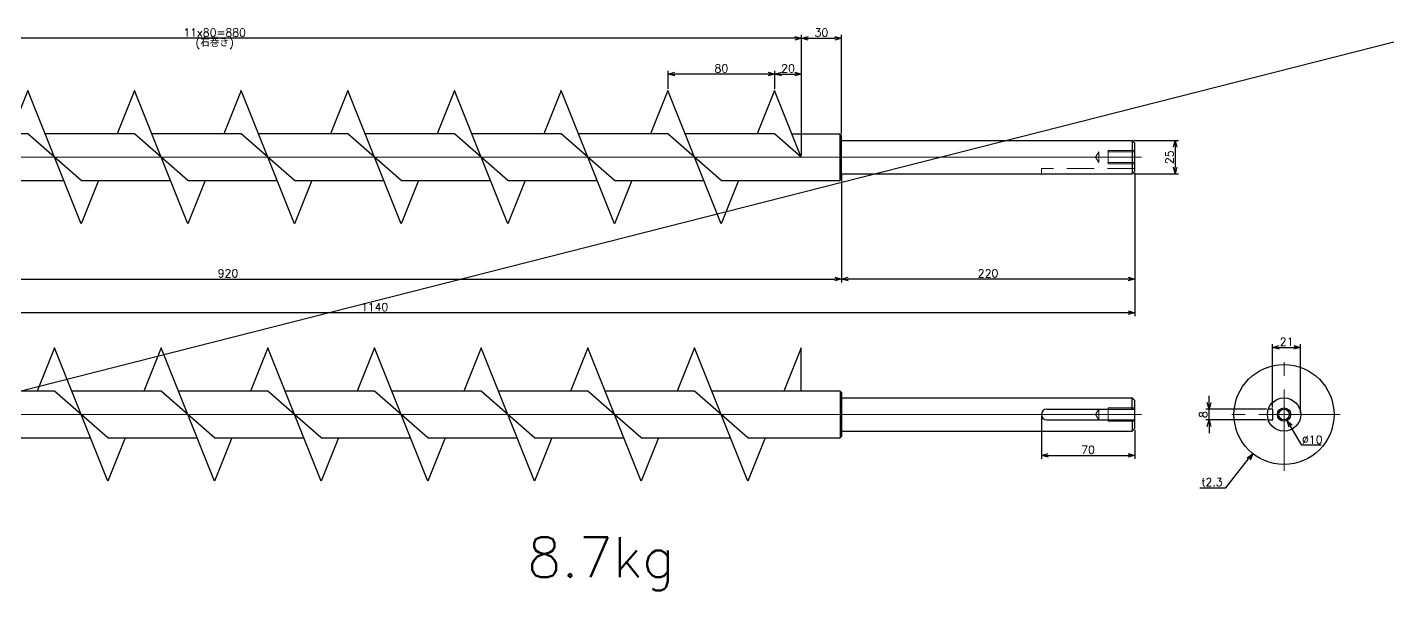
# Model space of a CAD drawing. Header units: millimetres. Extents: x 0 to 49006, y -7876 to 6995.
# Drawn here: x 13602 to 14626, y -5528 to -5105 of the extents above; entities that cross this region are included whole.
import ezdxf

# ---------------------------------------------------------------- set-up
doc = ezdxf.new("R2010")
doc.units = ezdxf.units.MM
doc.header["$LTSCALE"] = 3.2
doc.header["$PDMODE"] = 99
doc.header["$PDSIZE"] = 1
doc.linetypes.add('CENTER2', pattern=[28.575, 19.05, -3.175, 3.175, -3.175])
doc.linetypes.add('HIDDEN', pattern=[9.525, 6.35, -3.175])
for name, color, linetype, lineweight in [('04_HIDDEN', 2, 'HIDDEN', 13), ('05_CENTER', 4, 'CENTER2', 13), ('08_DIM', 3, 'Continuous', 13)]:
    doc.layers.add(name, color=color, linetype=linetype, lineweight=lineweight)
doc.layers.add('10_DRAFT', color=8, linetype='Continuous', lineweight=0, plot=False)
doc.styles.add('KSS_TXT', font='txt.shx', dxfattribs={"bigfont": 'extfont2.shx'})
doc.dimstyles.new('KSS_DIM', dxfattribs={"dimscale": 12, "dimtxt": 3, "dimasz": 2.5, "dimexe": 1.25, "dimexo": 0.625, "dimtad": 1, "dimdsep": 46, "dimtxsty": 'KSS_TXT', "dimblk": 'OPEN30', "dimcen": 0, "dimazin": 2, "dimtfac": 0.75, "dimtmove": 0, "dimatfit": 3, "dimldrblk": 'OPEN30', "dimfxl": 1.25, "dimtolj": 1, "dimarcsym": 0})
doc.dimstyles.new('KSS_DIM$3', dxfattribs={"dimscale": 12, "dimtxt": 3, "dimasz": 2.5, "dimexe": 1.25, "dimexo": 0.625, "dimtad": 1, "dimtih": 1, "dimtoh": 1, "dimdsep": 46, "dimtxsty": 'KSS_TXT', "dimblk": 'OPEN30', "dimcen": 0, "dimazin": 2, "dimtfac": 0.75, "dimtofl": 0, "dimtmove": 0, "dimatfit": 3, "dimldrblk": 'OPEN30', "dimfxl": 1.25, "dimtolj": 1, "dimarcsym": 0})

# ---------------------------------------------------------------- blocks, each defined once
blk = doc.blocks.new('_Open30')
at = {"color": 0, "linetype": 'ByBlock', "lineweight": -2}
for p, q in [((-1, 0.27), (0, 0)), ((0, 0), (-1, -0.27)), ((0, 0), (-1, 0))]:
    blk.add_line(p, q, dxfattribs=at)
blk = doc.blocks.new('*D599')
at = {"layer": '08_DIM', "color": 0, "lineweight": -2, "transparency": 16777216}
for p, q in [((14431.4, -5190.3), (14465, -5190.3)), ((14462.5, -5195.3), (14462.5, -5210.3)), ((14431.4, -5215.3), (14465, -5215.3))]:
    blk.add_line(p, q, dxfattribs=at)
at = {"layer": 'Defpoints', "color": 0, "transparency": 16777216}
for p in [(14430.2, -5190.3), (14430.2, -5215.3), (14462.5, -5215.3)]:
    blk.add_point(p, dxfattribs=at)
at = {"layer": '08_DIM', "color": 0, "lineweight": -2, "transparency": 16777216, "xscale": 5, "yscale": 5, "zscale": 5}
for p, rotation in [((14462.5, -5190.3), 90), ((14462.5, -5215.3), 270)]:
    blk.add_blockref('_Open30', p, dxfattribs=dict(at, rotation=rotation))
at = {"layer": '08_DIM', "color": 0, "transparency": 16777216, "insert": (14458.3, -5202.8), "char_height": 6, "attachment_point": 5, "rotation": 90, "style": 'KSS_TXT'}
blk.add_mtext('\\A1;25', dxfattribs=at)
blk = doc.blocks.new('*D600')
at = {"layer": '08_DIM', "color": 0, "lineweight": -2, "transparency": 16777216}
for p, q in [((14432.2, -5214.5), (14432.2, -5296.6)), ((14212.2, -5215.5), (14212.2, -5296.6)), ((14427.2, -5294.1), (14217.2, -5294.1))]:
    blk.add_line(p, q, dxfattribs=at)
at = {"layer": 'Defpoints', "color": 0, "transparency": 16777216}
for p in [(14212.2, -5214.3), (14432.2, -5213.3), (14212.2, -5294.1)]:
    blk.add_point(p, dxfattribs=at)
at = {"layer": '08_DIM', "color": 0, "lineweight": -2, "transparency": 16777216, "xscale": 5, "yscale": 5, "zscale": 5, "rotation": 180}
blk.add_blockref('_Open30', (14212.2, -5294.1), dxfattribs=at)
at = {"layer": '08_DIM', "color": 0, "lineweight": -2, "transparency": 16777216, "xscale": 5, "yscale": 5, "zscale": 5}
blk.add_blockref('_Open30', (14432.2, -5294.1), dxfattribs=at)
at = {"layer": '08_DIM', "color": 0, "transparency": 16777216, "insert": (14322.2, -5289.8), "char_height": 6, "attachment_point": 5, "style": 'KSS_TXT'}
blk.add_mtext('\\A1;220', dxfattribs=at)
blk = doc.blocks.new('*D601')
at = {"layer": '08_DIM', "color": 0, "lineweight": -2, "transparency": 16777216}
for p, q in [((14432.2, -5214.5), (14432.2, -5321.8)), ((13292.2, -5219.5), (13292.2, -5321.8)), ((14427.2, -5319.3), (13297.2, -5319.3))]:
    blk.add_line(p, q, dxfattribs=at)
at = {"layer": 'Defpoints', "color": 0, "transparency": 16777216}
for p in [(14432.2, -5213.3), (13292.2, -5218.3), (13292.2, -5319.3)]:
    blk.add_point(p, dxfattribs=at)
at = {"layer": '08_DIM', "color": 0, "lineweight": -2, "transparency": 16777216, "xscale": 5, "yscale": 5, "zscale": 5, "rotation": 180}
blk.add_blockref('_Open30', (13292.2, -5319.3), dxfattribs=at)
at = {"layer": '08_DIM', "color": 0, "lineweight": -2, "transparency": 16777216, "xscale": 5, "yscale": 5, "zscale": 5}
blk.add_blockref('_Open30', (14432.2, -5319.3), dxfattribs=at)
at = {"layer": '08_DIM', "color": 0, "transparency": 16777216, "insert": (13862.2, -5315.1), "char_height": 6, "attachment_point": 5, "style": 'KSS_TXT'}
blk.add_mtext('\\A1;1140', dxfattribs=at)
blk = doc.blocks.new('*D603')
at = {"layer": '08_DIM', "color": 0, "lineweight": -2, "transparency": 16777216}
for p, q in [((14487.9, -5386.7), (14487.9, -5381.7)), ((14531, -5391.7), (14485.4, -5391.7)), ((14487.9, -5399.7), (14487.9, -5391.7)), ((14531, -5399.7), (14485.4, -5399.7)), ((14487.9, -5404.7), (14487.9, -5409.7))]:
    blk.add_line(p, q, dxfattribs=at)
at = {"layer": 'Defpoints', "color": 0, "transparency": 16777216}
for p in [(14487.9, -5391.7), (14532.3, -5391.7), (14532.3, -5399.7)]:
    blk.add_point(p, dxfattribs=at)
at = {"layer": '08_DIM', "color": 0, "lineweight": -2, "transparency": 16777216, "xscale": 5, "yscale": 5, "zscale": 5}
for p, rotation in [((14487.9, -5391.7), 270), ((14487.9, -5399.7), 90)]:
    blk.add_blockref('_Open30', p, dxfattribs=dict(at, rotation=rotation))
at = {"layer": '08_DIM', "color": 0, "transparency": 16777216, "insert": (14483.6, -5395.7), "char_height": 6, "attachment_point": 5, "rotation": 90, "style": 'KSS_TXT'}
blk.add_mtext('\\A1;8', dxfattribs=at)
blk = doc.blocks.new('*D604')
at = {"layer": '08_DIM', "color": 0, "lineweight": -2, "transparency": 16777216}
for p, q in [((14535.6, -5390.4), (14535.6, -5342.8)), ((14540.6, -5345.3), (14551.6, -5345.3)), ((14556.6, -5394.4), (14556.6, -5342.8))]:
    blk.add_line(p, q, dxfattribs=at)
at = {"layer": 'Defpoints', "color": 0, "transparency": 16777216}
for p in [(14556.6, -5345.3), (14535.6, -5391.7), (14556.6, -5395.7)]:
    blk.add_point(p, dxfattribs=at)
at = {"layer": '08_DIM', "color": 0, "lineweight": -2, "transparency": 16777216, "xscale": 5, "yscale": 5, "zscale": 5, "rotation": 180}
blk.add_blockref('_Open30', (14535.6, -5345.3), dxfattribs=at)
at = {"layer": '08_DIM', "color": 0, "lineweight": -2, "transparency": 16777216, "xscale": 5, "yscale": 5, "zscale": 5}
blk.add_blockref('_Open30', (14556.6, -5345.3), dxfattribs=at)
at = {"layer": '08_DIM', "color": 0, "transparency": 16777216, "insert": (14546.1, -5341.1), "char_height": 6, "attachment_point": 5, "style": 'KSS_TXT'}
blk.add_mtext('\\A1;21', dxfattribs=at)
blk = doc.blocks.new('*D605')
at = {"layer": '08_DIM', "color": 0, "lineweight": -2, "transparency": 16777216}
for p, q in [((14557.4, -5418.7), (14549.1, -5404.3)), ((14571.9, -5418.7), (14557.4, -5418.7))]:
    blk.add_line(p, q, dxfattribs=at)
at = {"layer": 'Defpoints', "color": 0, "transparency": 16777216}
for p in [(14541.6, -5391.3), (14546.6, -5400)]:
    blk.add_point(p, dxfattribs=at)
at = {"layer": '08_DIM', "color": 0, "lineweight": -2, "transparency": 16777216, "xscale": 5, "yscale": 5, "zscale": 5, "rotation": 119.9691519279004}
blk.add_blockref('_Open30', (14546.6, -5400), dxfattribs=at)
at = {"layer": '08_DIM', "color": 0, "transparency": 16777216, "insert": (14565.3, -5414.5), "char_height": 6, "attachment_point": 5, "style": 'KSS_TXT'}
blk.add_mtext('\\A1;%%C10', dxfattribs=at)
blk = doc.blocks.new('*D606')
at = {"layer": '08_DIM', "color": 0, "lineweight": -2, "transparency": 16777216}
for p, q in [((13292.2, -5219.5), (13292.2, -5296.6)), ((14212.2, -5220.5), (14212.2, -5296.6)), ((13297.2, -5294.1), (14207.2, -5294.1))]:
    blk.add_line(p, q, dxfattribs=at)
at = {"layer": 'Defpoints', "color": 0, "transparency": 16777216}
for p in [(13292.2, -5218.3), (14212.2, -5219.3), (14212.2, -5294.1)]:
    blk.add_point(p, dxfattribs=at)
at = {"layer": '08_DIM', "color": 0, "lineweight": -2, "transparency": 16777216, "xscale": 5, "yscale": 5, "zscale": 5, "rotation": 180}
blk.add_blockref('_Open30', (13292.2, -5294.1), dxfattribs=at)
at = {"layer": '08_DIM', "color": 0, "lineweight": -2, "transparency": 16777216, "xscale": 5, "yscale": 5, "zscale": 5}
blk.add_blockref('_Open30', (14212.2, -5294.1), dxfattribs=at)
at = {"layer": '08_DIM', "color": 0, "transparency": 16777216, "insert": (13752.2, -5289.8), "char_height": 6, "attachment_point": 5, "style": 'KSS_TXT'}
blk.add_mtext('\\A1;920', dxfattribs=at)
blk = doc.blocks.new('*D607')
at = {"layer": '08_DIM', "color": 0, "lineweight": -2, "transparency": 16777216}
for p, q in [((14182.2, -5201.5), (14182.2, -5111.1)), ((14212.2, -5185), (14212.2, -5111.1)), ((14187.2, -5113.6), (14207.2, -5113.6))]:
    blk.add_line(p, q, dxfattribs=at)
at = {"layer": 'Defpoints', "color": 0, "transparency": 16777216}
for p in [(14212.2, -5113.6), (14212.2, -5186.3), (14182.2, -5202.8)]:
    blk.add_point(p, dxfattribs=at)
at = {"layer": '08_DIM', "color": 0, "lineweight": -2, "transparency": 16777216, "xscale": 5, "yscale": 5, "zscale": 5, "rotation": 180}
blk.add_blockref('_Open30', (14182.2, -5113.6), dxfattribs=at)
at = {"layer": '08_DIM', "color": 0, "lineweight": -2, "transparency": 16777216, "xscale": 5, "yscale": 5, "zscale": 5}
blk.add_blockref('_Open30', (14212.2, -5113.6), dxfattribs=at)
at = {"layer": '08_DIM', "color": 0, "transparency": 16777216, "insert": (14197.2, -5109.3), "char_height": 6, "attachment_point": 5, "style": 'KSS_TXT'}
blk.add_mtext('\\A1;30', dxfattribs=at)
blk = doc.blocks.new('*D608')
at = {"layer": '08_DIM', "color": 0, "lineweight": -2, "transparency": 16777216}
for p, q in [((13302.2, -5201.5), (13302.2, -5111.1)), ((14182.2, -5201.5), (14182.2, -5111.1)), ((14177.2, -5113.6), (13307.2, -5113.6))]:
    blk.add_line(p, q, dxfattribs=at)
at = {"layer": 'Defpoints', "color": 0, "transparency": 16777216}
for p in [(13302.2, -5113.6), (13302.2, -5202.8), (14182.2, -5202.8)]:
    blk.add_point(p, dxfattribs=at)
at = {"layer": '08_DIM', "color": 0, "lineweight": -2, "transparency": 16777216, "xscale": 5, "yscale": 5, "zscale": 5, "rotation": 180}
blk.add_blockref('_Open30', (13302.2, -5113.6), dxfattribs=at)
at = {"layer": '08_DIM', "color": 0, "lineweight": -2, "transparency": 16777216, "xscale": 5, "yscale": 5, "zscale": 5}
blk.add_blockref('_Open30', (14182.2, -5113.6), dxfattribs=at)
at = {"layer": '08_DIM', "color": 0, "transparency": 16777216, "char_height": 6, "attachment_point": 5, "style": 'KSS_TXT'}
for s, insert in [('\\A1;11x80=880', (13742.2, -5109.3)), ('\\A1;(右巻き)', (13742.2, -5117.8))]:
    blk.add_mtext(s, dxfattribs=dict(at, insert=insert))
blk = doc.blocks.new('*D609')
at = {"layer": '08_DIM', "color": 0, "lineweight": -2, "transparency": 16777216}
for p, q in [((14082.2, -5151.5), (14082.2, -5137.9)), ((14157.2, -5140.4), (14087.2, -5140.4)), ((14162.2, -5151.5), (14162.2, -5137.9))]:
    blk.add_line(p, q, dxfattribs=at)
at = {"layer": 'Defpoints', "color": 0, "transparency": 16777216}
for p in [(14082.2, -5140.4), (14082.2, -5152.8), (14162.2, -5152.8)]:
    blk.add_point(p, dxfattribs=at)
at = {"layer": '08_DIM', "color": 0, "lineweight": -2, "transparency": 16777216, "xscale": 5, "yscale": 5, "zscale": 5, "rotation": 180}
blk.add_blockref('_Open30', (14082.2, -5140.4), dxfattribs=at)
at = {"layer": '08_DIM', "color": 0, "lineweight": -2, "transparency": 16777216, "xscale": 5, "yscale": 5, "zscale": 5}
blk.add_blockref('_Open30', (14162.2, -5140.4), dxfattribs=at)
at = {"layer": '08_DIM', "color": 0, "transparency": 16777216, "insert": (14122.2, -5136.2), "char_height": 6, "attachment_point": 5, "style": 'KSS_TXT'}
blk.add_mtext('\\A1;80', dxfattribs=at)
blk = doc.blocks.new('*D743')
at = {"layer": '08_DIM', "color": 0, "lineweight": -2, "transparency": 16777216}
for p, q in [((14162.2, -5151.5), (14162.2, -5137.9)), ((14167.2, -5140.4), (14177.2, -5140.4)), ((14182.2, -5201.5), (14182.2, -5137.9))]:
    blk.add_line(p, q, dxfattribs=at)
at = {"layer": 'Defpoints', "color": 0, "transparency": 16777216}
for p in [(14182.2, -5140.4), (14162.2, -5152.8), (14182.2, -5202.8)]:
    blk.add_point(p, dxfattribs=at)
at = {"layer": '08_DIM', "color": 0, "lineweight": -2, "transparency": 16777216, "xscale": 5, "yscale": 5, "zscale": 5, "rotation": 180}
blk.add_blockref('_Open30', (14162.2, -5140.4), dxfattribs=at)
at = {"layer": '08_DIM', "color": 0, "lineweight": -2, "transparency": 16777216, "xscale": 5, "yscale": 5, "zscale": 5}
blk.add_blockref('_Open30', (14182.2, -5140.4), dxfattribs=at)
at = {"layer": '08_DIM', "color": 0, "transparency": 16777216, "insert": (14172.2, -5136.2), "char_height": 6, "attachment_point": 5, "style": 'KSS_TXT'}
blk.add_mtext('\\A1;20', dxfattribs=at)
blk = doc.blocks.new('*D745')
at = {"layer": '08_DIM', "color": 0, "lineweight": -2, "transparency": 16777216}
for p, q in [((14362.2, -5396.9), (14362.2, -5428.8)), ((14432.2, -5407.4), (14432.2, -5428.8)), ((14367.2, -5426.3), (14427.2, -5426.3))]:
    blk.add_line(p, q, dxfattribs=at)
at = {"layer": 'Defpoints', "color": 0, "transparency": 16777216}
for p in [(14362.2, -5395.7), (14432.2, -5406.2), (14432.2, -5426.3)]:
    blk.add_point(p, dxfattribs=at)
at = {"layer": '08_DIM', "color": 0, "lineweight": -2, "transparency": 16777216, "xscale": 5, "yscale": 5, "zscale": 5, "rotation": 180}
blk.add_blockref('_Open30', (14362.2, -5426.3), dxfattribs=at)
at = {"layer": '08_DIM', "color": 0, "lineweight": -2, "transparency": 16777216, "xscale": 5, "yscale": 5, "zscale": 5}
blk.add_blockref('_Open30', (14432.2, -5426.3), dxfattribs=at)
at = {"layer": '08_DIM', "color": 0, "transparency": 16777216, "insert": (14397.2, -5422), "char_height": 6, "attachment_point": 5, "style": 'KSS_TXT'}
blk.add_mtext('\\A1;70', dxfattribs=at)
blk = doc.blocks.new('A$C0973135B_1_1')
at = {"color": 0}
for p, q in [((-1130, 50), (-1143, 17.5)), ((-1090, -50), (-1130, 50)), ((-1050, 50), (-1063, 17.5)), ((-1010, -50), (-1050, 50)), ((-970, 50), (-983, 17.5)), ((-930, -50), (-970, 50)), ((-890, 50), (-903, 17.5)), ((-850, -50), (-890, 50)), ((-810, 50), (-823, 17.5)), ((-770, -50), (-810, 50)), ((-730, 50), (-743, 17.5)), ((-690, -50), (-730, 50)), ((-650, 50), (-663, 17.5)), ((-610, -50), (-650, 50)), ((-570, 50), (-583, 17.5)), ((-530, -50), (-570, 50)), ((-490, 50), (-503, 17.5)), ((-450, -50), (-490, 50)), ((-410, 50), (-423, 17.5)), ((-370, -50), (-410, 50)), ((-330, 50), (-343, 17.5)), ((-310, 0), (-330, 50)), ((-1200, 15.5), (-1198, 17.5)), ((-1200, -15.5), (-1200, 15.5)), ((-1198, 17.5), (-1198, -17.5)), ((-1090, -17.5), (-1130, 17.5)), ((-1010, -17.5), (-1050, 17.5)), ((-930, -17.5), (-970, 17.5)), ((-850, -17.5), (-890, 17.5)), ((-770, -17.5), (-810, 17.5)), ((-690, -17.5), (-730, 17.5)), ((-610, -17.5), (-650, 17.5)), ((-530, -17.5), (-570, 17.5)), ((-450, -17.5), (-490, 17.5)), ((-370, -17.5), (-410, 17.5)), ((-310, 0), (-330, 17.5)), ((-317, 17.5), (-281, 17.5)), ((-281, 17.5), (-280, 16.5)), ((-281, 17.5), (-281, -17.5)), ((-280, 16.5), (-280, -16.5)), ((-280, 12.5), (-62, 12.5)), ((-60, 10.5), (-62, 12.5)), ((-62, 12.5), (-62, -12.5)), ((-60, -10.5), (-60, 10.5)), ((-1170, -17.5), (-1190, 0)), ((-1170, -50), (-1190, 0)), ((-1200, -15.5), (-1198, -17.5)), ((-1157, -17.5), (-1170, -50)), ((-1077, -17.5), (-1090, -50)), ((-997, -17.5), (-1010, -50)), ((-917, -17.5), (-930, -50)), ((-837, -17.5), (-850, -50)), ((-757, -17.5), (-770, -50)), ((-677, -17.5), (-690, -50)), ((-597, -17.5), (-610, -50)), ((-517, -17.5), (-530, -50)), ((-437, -17.5), (-450, -50)), ((-357, -17.5), (-370, -50)), ((-370, -17.5), (-281, -17.5)), ((-280, -16.5), (-281, -17.5)), ((-280, -12.5), (-62, -12.5)), ((-62, -12.5), (-60, -10.5))]:
    blk.add_line(p, q, dxfattribs=at)
for points in [[(-1165, 17.5), (-1198, 17.5)], [(-1130, 17.5), (-1197, 17.5)], [(-1050, 17.5), (-1117, 17.5)], [(-970, 17.5), (-1037, 17.5)], [(-890, 17.5), (-957, 17.5)], [(-810, 17.5), (-877, 17.5)], [(-730, 17.5), (-797, 17.5)], [(-650, 17.5), (-717, 17.5)], [(-570, 17.5), (-637, 17.5)], [(-490, 17.5), (-557, 17.5)], [(-410, 17.5), (-477, 17.5)], [(-330, 17.5), (-397, 17.5)], [(-1198, -17.5), (-1183, -17.5)], [(-1170, -17.5), (-1103, -17.5)], [(-1090, -17.5), (-1023, -17.5)], [(-1010, -17.5), (-943, -17.5)], [(-930, -17.5), (-863, -17.5)], [(-850, -17.5), (-783, -17.5)], [(-770, -17.5), (-703, -17.5)], [(-690, -17.5), (-623, -17.5)], [(-610, -17.5), (-543, -17.5)], [(-530, -17.5), (-463, -17.5)], [(-450, -17.5), (-383, -17.5)]]:
    blk.add_lwpolyline(points, dxfattribs=at)
at = {"layer": '04_HIDDEN'}
for p, q in [((-87, 4), (-89.3, 0)), ((-89.3, 0), (-87, -4)), ((-60, 4), (-87, 4)), ((-87, -4), (-87, 4)), ((-60, 5), (-80, 5)), ((-80, -5), (-80, 5)), ((-60, -8.5), (-130, -8.5)), ((-130, -12.5), (-130, -8.5)), ((-60, -4), (-87, -4)), ((-60, -5), (-80, -5))]:
    blk.add_line(p, q, dxfattribs=at)
at = {"layer": '10_DRAFT'}
blk.add_line((-1205.6, 0), (-55, 0), dxfattribs=at)
blk = doc.blocks.new('A$C5A695588_1_1')
at = {"color": 0}
for p, q in [((-1127.3, -50), (-1167.3, 50)), ((-1167.3, 50), (-1167.3, 17.5)), ((-1087.3, 50), (-1100.3, 17.5)), ((-1047.3, -50), (-1087.3, 50)), ((-1007.3, 50), (-1020.3, 17.5)), ((-967.3, -50), (-1007.3, 50)), ((-927.3, 50), (-940.3, 17.5)), ((-887.3, -50), (-927.3, 50)), ((-847.3, 50), (-860.3, 17.5)), ((-807.3, -50), (-847.3, 50)), ((-767.3, 50), (-780.3, 17.5)), ((-727.3, -50), (-767.3, 50)), ((-687.3, 50), (-700.3, 17.5)), ((-647.3, -50), (-687.3, 50)), ((-607.3, 50), (-620.3, 17.5)), ((-567.3, -50), (-607.3, 50)), ((-527.3, 50), (-540.3, 17.5)), ((-487.3, -50), (-527.3, 50)), ((-447.3, 50), (-460.3, 17.5)), ((-407.3, -50), (-447.3, 50)), ((-367.3, 50), (-380.3, 17.5)), ((-327.3, -50), (-367.3, 50)), ((-287.3, 50), (-300.3, 17.5)), ((-287.3, 17.5), (-287.3, 50)), ((-1177.3, 15.5), (-1175.3, 17.5)), ((-1177.3, -15.5), (-1177.3, 15.5)), ((-1175.3, 17.5), (-1175.3, -17.5)), ((-1127.3, -17.5), (-1167.3, 17.5)), ((-1047.3, -17.5), (-1087.3, 17.5)), ((-967.3, -17.5), (-1007.3, 17.5)), ((-887.3, -17.5), (-927.3, 17.5)), ((-807.3, -17.5), (-847.3, 17.5)), ((-727.3, -17.5), (-767.3, 17.5)), ((-647.3, -17.5), (-687.3, 17.5)), ((-567.3, -17.5), (-607.3, 17.5)), ((-487.3, -17.5), (-527.3, 17.5)), ((-407.3, -17.5), (-447.3, 17.5)), ((-327.3, -17.5), (-367.3, 17.5)), ((-258.3, 17.5), (-257.3, 16.5)), ((-258.3, 17.5), (-258.3, -17.5)), ((-257.3, 16.5), (-257.3, -16.5)), ((-257.3, 12.5), (-39.3, 12.5)), ((-39.3, 4), (-39.3, 12.5)), ((-37.3, 10.5), (-39.3, 12.5)), ((-37.3, -10.5), (-37.3, 10.5)), ((-103.3, 4), (-37.3, 4)), ((-103.3, -4), (-37.3, -4)), ((-39.3, -4), (-39.3, -12.5)), ((-1177.3, -15.5), (-1175.3, -17.5)), ((-1114.3, -17.5), (-1127.3, -50)), ((-1034.3, -17.5), (-1047.3, -50)), ((-954.3, -17.5), (-967.3, -50)), ((-874.3, -17.5), (-887.3, -50)), ((-794.3, -17.5), (-807.3, -50)), ((-714.3, -17.5), (-727.3, -50)), ((-634.3, -17.5), (-647.3, -50)), ((-554.3, -17.5), (-567.3, -50)), ((-474.3, -17.5), (-487.3, -50)), ((-394.3, -17.5), (-407.3, -50)), ((-327.3, -17.5), (-258.3, -17.5)), ((-314.3, -17.5), (-327.3, -50)), ((-257.3, -16.5), (-258.3, -17.5)), ((-257.3, -12.5), (-39.3, -12.5)), ((-39.3, -12.5), (-37.3, -10.5))]:
    blk.add_line(p, q, dxfattribs=at)
for points in [[(-1167.3, 17.5), (-1175.3, 17.5)], [(-1087.3, 17.5), (-1154.3, 17.5)], [(-1007.3, 17.5), (-1074.3, 17.5)], [(-927.3, 17.5), (-994.3, 17.5)], [(-847.3, 17.5), (-914.3, 17.5)], [(-767.3, 17.5), (-834.3, 17.5)], [(-687.3, 17.5), (-754.3, 17.5)], [(-607.3, 17.5), (-674.3, 17.5)], [(-527.3, 17.5), (-594.3, 17.5)], [(-447.3, 17.5), (-514.3, 17.5)], [(-367.3, 17.5), (-434.3, 17.5)], [(-258.3, 17.5), (-354.3, 17.5)], [(-1175.3, -17.5), (-1140.3, -17.5)], [(-1127.3, -17.5), (-1060.3, -17.5)], [(-1047.3, -17.5), (-980.3, -17.5)], [(-967.3, -17.5), (-900.3, -17.5)], [(-887.3, -17.5), (-820.3, -17.5)], [(-807.3, -17.5), (-740.3, -17.5)], [(-727.3, -17.5), (-660.3, -17.5)], [(-647.3, -17.5), (-580.3, -17.5)], [(-567.3, -17.5), (-500.3, -17.5)], [(-487.3, -17.5), (-420.3, -17.5)], [(-407.3, -17.5), (-340.3, -17.5)]]:
    blk.add_lwpolyline(points, dxfattribs=at)
blk.add_arc((-103.3, 0), 4, 90, 270, dxfattribs=at)
at = {"layer": '04_HIDDEN'}
for p, q in [((-64.3, 4), (-66.6, 0)), ((-66.6, 0), (-64.3, -4)), ((-37.3, 4), (-64.3, 4)), ((-64.3, -4), (-64.3, 4)), ((-37.3, 5), (-57.3, 5)), ((-57.3, -5), (-57.3, 5)), ((-37.3, -4), (-64.3, -4)), ((-37.3, -5), (-57.3, -5))]:
    blk.add_line(p, q, dxfattribs=at)
at = {"layer": '10_DRAFT'}
blk.add_line((-1182.9, 0), (-32.3, 0), dxfattribs=at)
blk = doc.blocks.new('A$C39F83609_1_1')
at = {"color": 0}
for p, q in [((-8.5, 4), (-11.8, 4)), ((-8.5, -4), (-8.5, 4)), ((-11.8, -4), (-8.5, -4))]:
    blk.add_line(p, q, dxfattribs=at)
for radius in [37.5, 12.5, 5, 4]:
    blk.add_circle((0, 0), radius, dxfattribs=at)
at = {"layer": '05_CENTER'}
for p, q in [((0, -42.1), (0, 42.1)), ((42.1, 0), (-42.1, 0))]:
    blk.add_line(p, q, dxfattribs=at)
blk = doc.blocks.new('*D1073')
at = {"layer": '08_DIM', "color": 0, "lineweight": -2, "transparency": 16777216}
for p, q in [((14500.4, -5450.5), (14517.6, -5428.9)), ((14481.1, -5450.5), (14500.4, -5450.5))]:
    blk.add_line(p, q, dxfattribs=at)
at = {"layer": 'Defpoints', "color": 0, "transparency": 16777216}
for p in [(14567.5, -5366.3), (14520.7, -5425)]:
    blk.add_point(p, dxfattribs=at)
at = {"layer": '08_DIM', "color": 0, "lineweight": -2, "transparency": 16777216, "xscale": 5, "yscale": 5, "zscale": 5, "rotation": 51.4477573890418}
blk.add_blockref('_Open30', (14520.7, -5425), dxfattribs=at)
at = {"layer": '08_DIM', "color": 0, "transparency": 16777216, "insert": (14490.1, -5446.3), "char_height": 6, "attachment_point": 5, "style": 'KSS_TXT'}
blk.add_mtext('\\A1;t2.3', dxfattribs=at)

msp = doc.modelspace()

# ---------------------------------------------------------------- linework, layer by layer
at = {"color": 3}
msp.add_line((14626.349, -5116.566), (13100.437, -5504.391), dxfattribs=at)

# ---------------------------------------------------------------- block references
for name, p in [('A$C0973135B_1_1', (14492.161, -5202.775)), ('A$C5A695588_1_1', (14469.462, -5395.654)), ('A$C39F83609_1_1', (14544.112, -5395.654))]:
    msp.add_blockref(name, p)

# ---------------------------------------------------------------- texts
at = {"color": 1, "style": 'KSS_TXT'}
msp.add_text('8.7kg', height=30, dxfattribs=at).set_placement((13976.578, -5517.693))

# ---------------------------------------------------------------- dimensions: what is measured, and where the dimension line sits
at = {"layer": '08_DIM', "color": 1}
dim = msp.add_linear_dim(base=(13302.161, -5113.561), p1=(14182.161, -5202.774), p2=(13302.161, -5202.775), angle=180, text='11x80=<>', dimstyle='KSS_DIM', override={"dimscale": 2, "dimpost": '\\X(右巻き)', "dimarcsym": 1}, dxfattribs=at)
dim.commit()
dim.dimension.update_dxf_attribs({"geometry": '*D608', "text_midpoint": (13742.161, -5109.311)})
at = {"layer": '08_DIM'}
for base, p1, p2, angle, picture, middle in [((14212.161, -5113.561), (14182.161, -5202.774), (14212.161, -5186.275), 180, '*D607', (14197.161, -5109.311)), ((14462.522, -5215.275), (14430.161, -5190.275), (14430.161, -5215.275), 270, '*D599', (14458.268, -5202.775)), ((14212.161, -5294.054), (14432.161, -5213.275), (14212.161, -5214.275), 180, '*D600', (14322.161, -5289.804)), ((14556.612, -5345.306), (14535.612, -5391.654), (14556.612, -5395.654), 180, '*D604', (14546.112, -5341.056)), ((14487.889, -5391.654), (14532.269, -5399.654), (14532.269, -5391.654), 90, '*D603', (14483.639, -5395.654))]:
    dim = msp.add_linear_dim(base=base, p1=p1, p2=p2, angle=angle, dimstyle='KSS_DIM', override={"dimscale": 2, "dimarcsym": 1}, dxfattribs=at)
    dim.commit()
    dim.dimension.update_dxf_attribs({"geometry": picture, "text_midpoint": middle})
at = {"layer": '08_DIM', "color": 1}
for base, p1, p2, picture, middle in [((14082.161, -5140.442), (14162.161, -5152.775), (14082.161, -5152.775), '*D609', (14122.161, -5136.192)), ((14182.161, -5140.442), (14162.161, -5152.775), (14182.161, -5202.774), '*D743', (14172.161, -5136.192)), ((13292.161, -5319.333), (14432.161, -5213.275), (13292.161, -5218.275), '*D601', (13862.161, -5315.083)), ((14212.161, -5294.054), (13292.161, -5218.275), (14212.161, -5219.275), '*D606', (13752.161, -5289.804))]:
    dim = msp.add_linear_dim(base=base, p1=p1, p2=p2, angle=180, dimstyle='KSS_DIM', override={"dimscale": 2, "dimarcsym": 1}, dxfattribs=at)
    dim.commit()
    dim.dimension.update_dxf_attribs({"geometry": picture, "text_midpoint": middle})
dim = msp.add_diameter_dim_2p(p1=(14567.483, -5366.328), p2=(14520.741, -5424.981), text='t2.3', dimstyle='KSS_DIM$3', override={"dimscale": 2, "dimpost": '%%C<>'}, dxfattribs=at)
dim.commit()
dim.dimension.update_dxf_attribs({"geometry": '*D1073', "text_midpoint": (14490.139, -5450.519), "dimtype": 163})
at = {"layer": '08_DIM'}
dim = msp.add_linear_dim(base=(14432.161, -5426.264), p1=(14362.161, -5395.654), p2=(14432.161, -5406.154), dimstyle='KSS_DIM', override={"dimscale": 2, "dimarcsym": 1}, dxfattribs=at)
dim.commit()
dim.dimension.update_dxf_attribs({"geometry": '*D745', "text_midpoint": (14397.161, -5422.014)})
dim = msp.add_diameter_dim_2p(p1=(14541.614, -5391.323), p2=(14546.61, -5399.986), dimstyle='KSS_DIM$3', override={"dimscale": 2, "dimpost": '%%C<>', "dimarcsym": 1}, dxfattribs=at)
dim.commit()
dim.dimension.update_dxf_attribs({"geometry": '*D605', "text_midpoint": (14565.28, -5418.707), "dimtype": 163})

doc.saveas('drawing.dxf')
